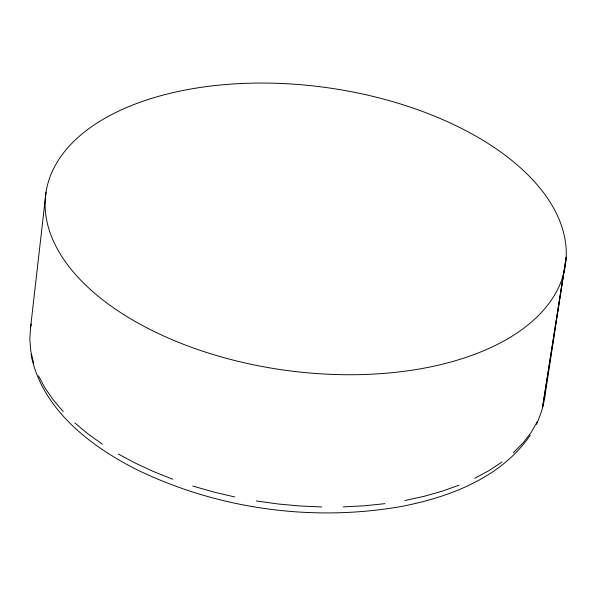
<?xml version="1.0" encoding="UTF-8"?>
<svg xmlns="http://www.w3.org/2000/svg" width="596" height="596" viewBox="0 0 596 596"><rect width="100%" height="100%" fill="white"/><g stroke="black" fill="none" stroke-linecap="round" stroke-linejoin="round"><path stroke-width="0.89" d="M46.026 192.247L30.605 327.197L29.8 339.184L30.85 351.335L33.748 363.575M536.512 424.33C540.512 414.972 544.103 405.183 544.804 394.947M544.573 398.366L566.2 257.122L542.569 407.217L563.6 273.847A262.247 142.831 7.7 0 0 209.01 86.271A262.247 142.831 7.7 0 0 144.47 326.578A262.247 142.831 7.7 0 0 563.6 273.847M30.605 327.197L31.335 323.978M537.421 421.484L531.125 432.45L523.079 442.91L513.335 452.796M530.231 435.274C501.325 477.441 450.263 496.93 401.935 506.369L400.385 506.645C312.155 521.91 218.978 509.133 138.242 470.348L136.797 469.655C89.884 445.95 41.653 408.834 30.97 354.329M501.966 462.034L489.055 470.557L474.684 478.305M458.972 485.218L442.023 491.246L423.957 496.356L404.915 500.498M385.023 503.65L364.432 505.788L343.289 506.891M321.743 506.958L299.952 505.989L278.071 503.985L256.258 500.96M234.668 496.945L213.457 491.961L192.791 486.053M172.803 479.251L153.641 471.607L135.441 463.181L118.343 454.033M102.46 444.229L87.91 433.836L74.805 422.929M63.228 411.59L53.267 399.901L44.998 387.944L38.479 375.808"/></g></svg>
